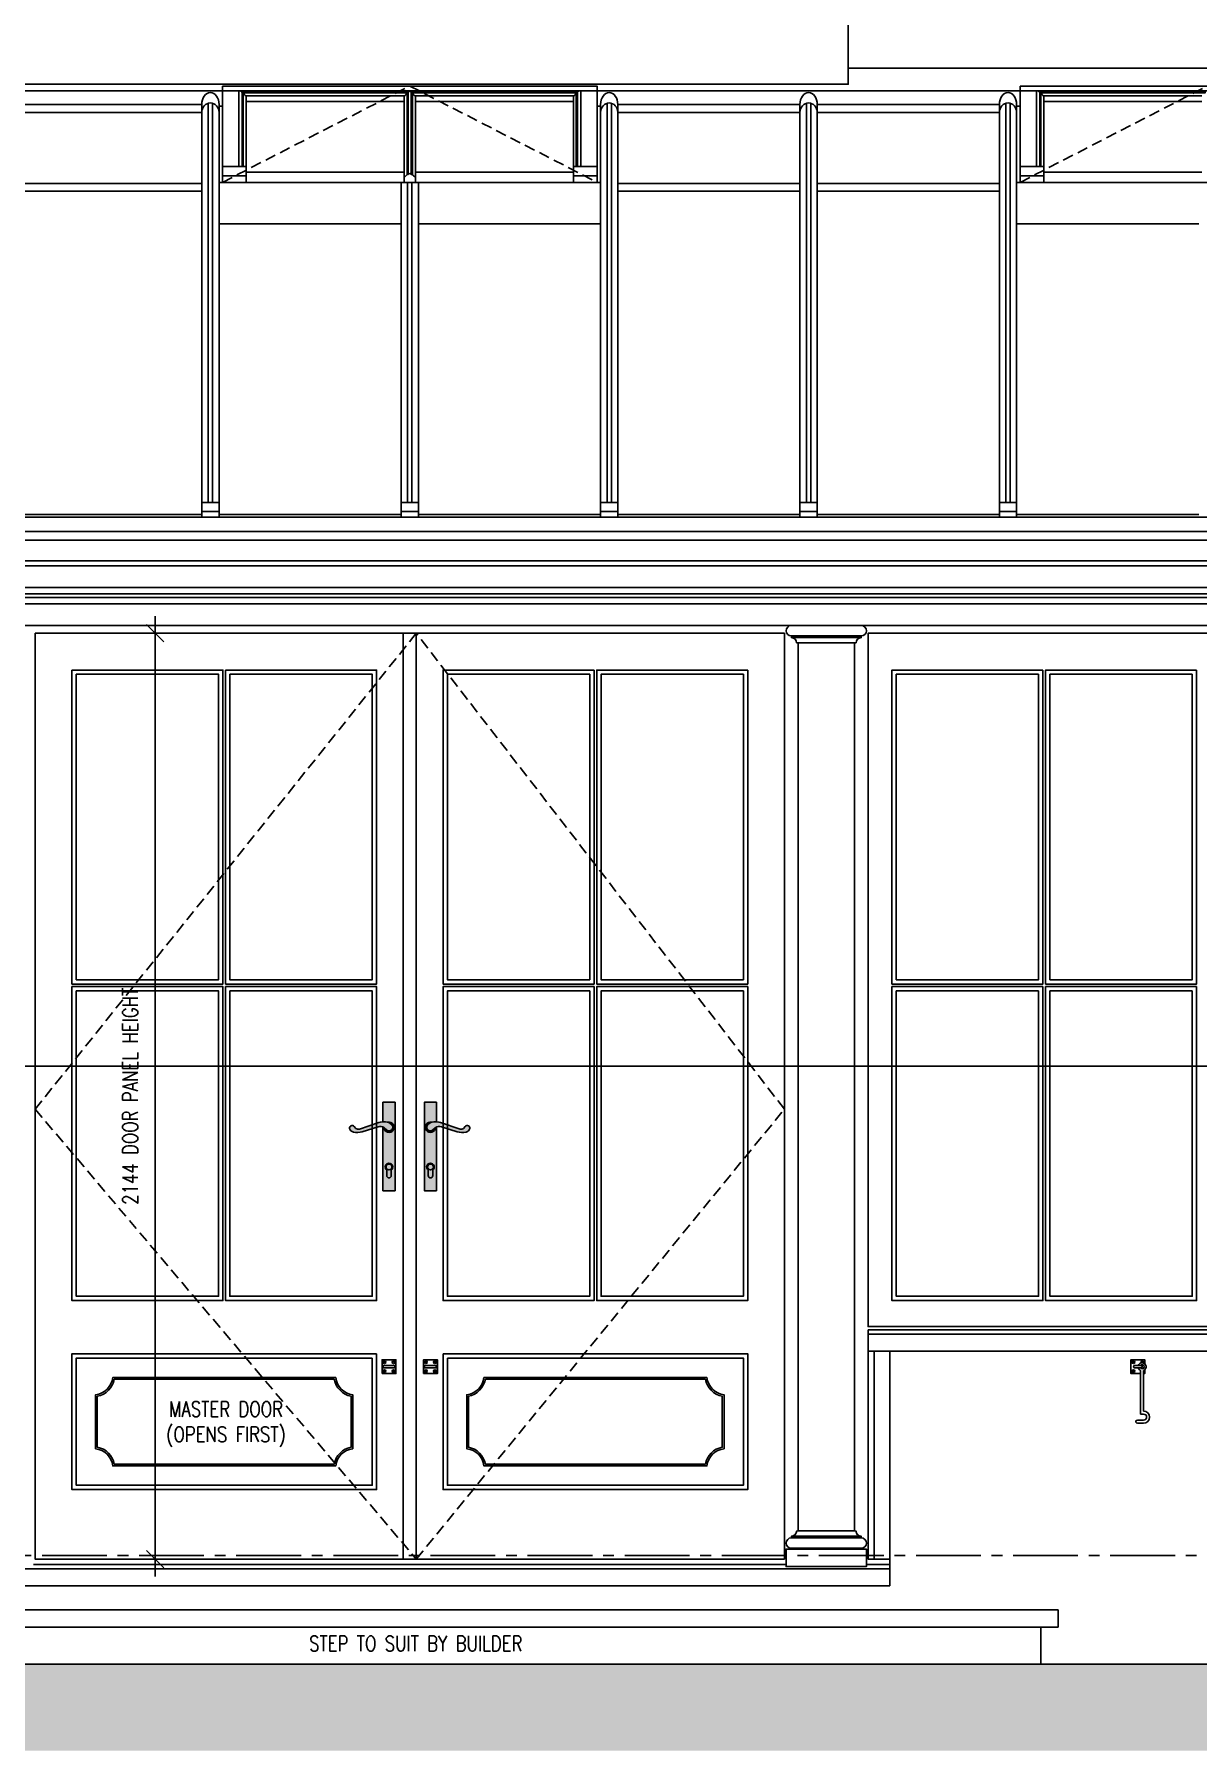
# Model space of a CAD drawing. Header units: millimetres. Extents: x -38686 to 870903, y -23218 to 232707.
# Drawn here: x 38614 to 41309, y 58030 to 62004 of the extents above; entities that cross this region are included whole.
import ezdxf

# ---------------------------------------------------------------- set-up
doc = ezdxf.new("R2010")
doc.units = ezdxf.units.MM
doc.header["$LTSCALE"] = 10
doc.header["$PDMODE"] = 35
doc.header["$PDSIZE"] = 50
doc.linetypes.add('CENTER2', pattern=[1.125, 0.75, -0.125, 0.125, -0.125])
doc.linetypes.add('HIDDEN', pattern=[0.375, 0.25, -0.125])
for name, color, linetype in [('03 - Datum', 11, 'CENTER2'), ('40 - Detail Outline', 142, 'Continuous'), ('41 - Detail', 7, 'Continuous'), ('44 - Detail Text', 7, 'Continuous')]:
    doc.layers.add(name, color=color, linetype=linetype)
doc.layers.add('MView', color=7, linetype='Continuous', plot=False)
doc.styles.add('1-20', font='romans.shx', dxfattribs={"width": 0.8, "height": 35})
doc.dimstyles.new('1-20', dxfattribs={"dimtxt": 35, "dimasz": 40, "dimexe": 40, "dimexo": 40, "dimgap": 40, "dimtad": 1, "dimdec": 0, "dimzin": 0, "dimdsep": 46, "dimtxsty": '1-20', "dimblk": 'OBLIQUE', "dimcen": 40, "dimdle": 40, "dimclrd": 251, "dimclre": 251, "dimclrt": 251, "dimadec": 0, "dimazin": 0, "dimtfac": 1, "dimtdec": 0, "dimtix": 1, "dimtmove": 1, "dimatfit": 3, "dimfxl": 1, "dimtolj": 1, "dimtzin": 0, "dimlwd": 25, "dimarcsym": 0})

# ---------------------------------------------------------------- blocks, each defined once
blk = doc.blocks.new('_Oblique')
at = {"color": 0, "linetype": 'ByBlock', "lineweight": -2}
blk.add_line((-0.5, -0.5), (0.5, 0.5), dxfattribs=at)
blk = doc.blocks.new('*D2407')
at = {"layer": '44 - Detail Text', "color": 251, "lineweight": 25, "ltscale": 10, "transparency": 16777216}
blk.add_line((38893.33165297487, 60656.82241278396), (38893.33165297487, 58433.26299828842), dxfattribs=at)
at = {"layer": '44 - Detail Text', "color": 251, "lineweight": -2, "ltscale": 10, "transparency": 16777216}
for p, q in [((38655.6025438622, 60616.82241278396), (38933.33165297487, 60616.82241278396)), ((38655.6025438622, 58473.26299828842), (38933.33165297487, 58473.26299828842))]:
    blk.add_line(p, q, dxfattribs=at)
at = {"layer": 'Defpoints', "color": 0, "ltscale": 10, "transparency": 16777216}
for p in [(38615.6025438622, 60616.82241278396), (38615.6025438622, 58473.26299828842), (38893.33165297487, 58473.26299828842)]:
    blk.add_point(p, dxfattribs=at)
at = {"layer": '44 - Detail Text', "color": 251, "lineweight": 25, "ltscale": 10, "transparency": 16777216, "xscale": 40, "yscale": 40, "zscale": 40}
for p, rotation in [((38893.33165297487, 60616.82241278396), 90), ((38893.33165297487, 58473.26299828842), 270)]:
    blk.add_blockref('_Oblique', p, dxfattribs=dict(at, rotation=rotation))
at = {"layer": '44 - Detail Text', "color": 251, "ltscale": 10, "transparency": 16777216, "insert": (38835.83165297488, 59545.04270553617), "char_height": 35, "attachment_point": 5, "rotation": 90, "style": '1-20'}
blk.add_mtext('\\A1;2144 DOOR PANEL HEIGHT', dxfattribs=at)

msp = doc.modelspace()

# ---------------------------------------------------------------- hatches: boundary and pattern name
h = msp.add_hatch()
h.set_pattern_fill('ANSI38', color=250, scale=10, style=0)
h.set_pattern_definition([(45, (-26441.78181955294, 44961.76930940721), (-22.45064030267288, 22.45064030267288), []), (135, (-26441.78181955294, 44961.76930940721), (-67.35192090801864, 22.45064030267289), [79.375, -47.625])])
h.paths.add_polyline_path([(44589.95394879265, 58229.82241278393), (34433.69082497421, 58229.82241278393), (34433.69082497421, 58029.82241278393), (44589.95394879265, 58029.82241278393)])
at = {"layer": '40 - Detail Outline', "ltscale": 10}
h = msp.add_hatch(color=159, dxfattribs=at)
h.dxf.hatch_style = 1
edge = h.paths.add_edge_path()
edge.add_line((39421.38860508904, 59485.9520399312), (39421.38860508904, 59531.2629982884))
edge.add_line((39421.38860508904, 59531.2629982884), (39449.38860508904, 59531.2629982884))
edge.add_line((39449.38860508904, 59531.2629982884), (39449.38860508904, 59326.2629982884))
edge.add_line((39449.38860508904, 59326.2629982884), (39421.38860508904, 59326.2629982884))
edge.add_line((39421.38860508904, 59326.2629982884), (39421.38860508904, 59473.55536489587))
edge.add_arc((39415.32490108257, 59459.1563121768), 15.62373916465157, 427.1631519805165, 469.49785853676)
edge.add_line((39410.11014023826, 59473.88409187442), (39373.3624678052, 59462.67060403653))
edge.add_arc((39361.9654829955, 59503.50341280193), 42.39350816368716, 257.65465561861, 285.5951311870856, ccw=False)
edge.add_arc((39354.42410985148, 59472.35418731544), 10.37631004086714, 191.9362694658623, 261.5625613627568, ccw=False)
edge.add_arc((39350.12565288089, 59471.27782961914), 5.950439230684872, 40.958187117873706, 190.356336227561, ccw=False)
edge.add_line((39354.61935409321, 59475.17839066244), (39358.87404606455, 59470.50836192549))
edge.add_arc((39364.2672468789, 59476.56976802056), 8.113399957684782, 228.3385696344232, 288.6843782233844)
edge.add_line((39366.86641285407, 59468.88396324118), (39411.82168482721, 59484.22301503954))
edge.add_arc((39422.9569657903, 59449.94207428114), 36.04410328206178, 452.4938567106592, 467.9950535451336, ccw=False)
h = msp.add_hatch(color=159, dxfattribs=at)
h.dxf.hatch_style = 1
edge = h.paths.add_edge_path()
edge.add_line((39545.39837268135, 59485.9520399312), (39545.39837268135, 59531.2629982884))
edge.add_line((39545.39837268135, 59531.2629982884), (39517.39837268135, 59531.2629982884))
edge.add_line((39517.39837268135, 59531.2629982884), (39517.39837268135, 59326.2629982884))
edge.add_line((39517.39837268135, 59326.2629982884), (39545.39837268135, 59326.2629982884))
edge.add_line((39545.39837268135, 59326.2629982884), (39545.39837268135, 59473.55536489587))
edge.add_arc((39551.46207668782, 59459.1563121768), 15.62373916465157, 70.5021414632401, 112.83684801948351, ccw=False)
edge.add_line((39556.67683753214, 59473.88409187442), (39593.4245099652, 59462.67060403653))
edge.add_arc((39604.82149477491, 59503.50341280193), 42.39350816368716, 254.4048688129144, 282.34534438139)
edge.add_arc((39612.36286791891, 59472.35418731544), 10.37631004086714, 278.4374386372432, 348.0637305341377)
edge.add_arc((39616.6613248895, 59471.27782961914), 5.950439230684872, 349.643663772439, 499.0418128821264)
edge.add_line((39612.16762367719, 59475.17839066244), (39607.91293170585, 59470.50836192549))
edge.add_arc((39602.51973089149, 59476.56976802056), 8.113399957684782, 251.3156217766155, 311.66143036557685, ccw=False)
edge.add_line((39599.92056491633, 59468.88396324118), (39554.96529294319, 59484.22301503954))
edge.add_arc((39543.83001198008, 59449.94207428114), 36.04410328206178, 72.00494645486637, 87.50614328934078)

# ---------------------------------------------------------------- linework, layer by layer
at = {"layer": '03 - Datum', "ltscale": 20}
msp.add_line((35931.60256415504, 58481.82241278393), (43035.60252356934, 58481.82241278393), dxfattribs=at)
at = {"layer": '40 - Detail Outline', "color": 252, "ltscale": 10}
for p, q in [((35749.40256415494, 61872.72948925951), (43217.80252356944, 61872.72948925951)), ((38579.60254386219, 61841.21751524591), (39001.60254386219, 61841.21751524591)), ((39016.60254386219, 61844.04594841733), (39016.60254386219, 60919.93790280614)), ((39026.60254386219, 61844.04594841733), (39026.60254386219, 60919.93790280614)), ((39041.60254386219, 61837.14653055809), (39049.59727038676, 61837.14653055809)), ((39925.60254386219, 61837.14653055809), (39917.6078173376, 61837.14653055809)), ((39940.60254386219, 61844.04594841733), (39940.60254386219, 60919.93790280614)), ((39950.60254386219, 61844.04594841733), (39950.60254386219, 60919.93790280614)), ((39965.60254386219, 61841.21751524591), (40387.60254386219, 61841.21751524591)), ((40402.60254386219, 61844.04594841733), (40402.60254386219, 60919.93790280614)), ((40412.60254386219, 61844.04594841733), (40412.60254386219, 60919.93790280614)), ((40427.60254386219, 61841.21751524591), (40849.60254386219, 61841.21751524591)), ((40864.60254386219, 61844.04594841733), (40864.60254386219, 60919.93790280614)), ((40874.60254386219, 61844.04594841733), (40874.60254386219, 60919.93790280614)), ((40889.60254386219, 61837.14653055809), (40897.59727038676, 61837.14653055809)), ((39478.60254386219, 61660.89393728813), (39478.60254386219, 60919.93790280614)), ((39488.60254386219, 61660.89393728813), (39488.60254386219, 60919.93790280614)), ((43423.83537197098, 60772.78289403477), (35543.36971575339, 60772.78289403477)), ((43330.60252356938, 60707.82241278392), (35636.60256415499, 60707.82241278392)), ((43307.60250327652, 60684.82241278392), (35651.72410640013, 60684.82241278392)), ((40367.60254386219, 60606.82241278393), (40529.60254386219, 60606.82241278393)), ((40513.60254386219, 60594.82241278393), (40383.60254386219, 60594.82241278393)), ((41721.60254386219, 59003.96067232767), (40545.60254386137, 59003.96067232767)), ((40513.60254386219, 58538.88632984318), (40383.60254386219, 58538.88632984318)), ((40541.60254386219, 58496.38632984318), (40355.60254386219, 58496.38632984318)), ((40367.60254386219, 58526.38632984318), (40529.60254386219, 58526.38632984319)), ((40529.60254386219, 58522.38632984318), (40367.60254386219, 58522.38632984318)), ((40355.60254386219, 58460.9606723277), (38611.60254386219, 58460.9606723277)), ((40595.60254386219, 58460.9606723277), (40541.60254386219, 58460.9606723277))]:
    msp.add_line(p, q, dxfattribs=at)
at = {"layer": '40 - Detail Outline', "color": 9, "ltscale": 10}
for p, q in [((39001.60254386219, 61841.21751524591), (39001.60254386219, 60885.82555919366)), ((39041.60254386219, 61841.21751524591), (39041.60254386219, 60885.82555919366)), ((39925.60254386219, 61841.21751524591), (39925.60254386219, 60885.82555919366)), ((39965.60254386219, 61841.21751524591), (39965.60254386219, 60885.82555919366)), ((40387.60254386219, 61841.21751524591), (40387.60254386219, 60885.82555919366)), ((40427.60254386219, 61841.21751524591), (40427.60254386219, 60885.82555919366)), ((40849.60254386219, 61841.21751524591), (40849.60254386219, 60885.82555919366)), ((40889.60254386219, 61841.21751524591), (40889.60254386219, 60885.82555919366)), ((38579.60254386219, 61822.54394885682), (39001.60254386219, 61822.54394885682)), ((39965.60254386219, 61822.54394885682), (40387.60254386219, 61822.54394885682)), ((40427.60254386219, 61822.54394885682), (40849.60254386219, 61822.54394885682)), ((39049.59727038676, 61675.84831720944), (39104.59727038676, 61675.84831720944)), ((39862.6078173376, 61675.84831720944), (39917.6078173376, 61675.84831720944)), ((40897.59727038676, 61675.84831720944), (40952.59727038676, 61675.84831720944)), ((39049.59727038676, 61660.89393728813), (39041.60254386265, 61660.89393728813)), ((39463.60254386219, 61660.89393728813), (39463.60254386219, 60885.82555919366)), ((39503.60254386219, 61660.89393728813), (39503.60254386219, 60885.82555919366)), ((39917.6078173376, 61660.89393728813), (39925.60254386182, 61660.89393728813)), ((40897.59727038676, 61660.89393728813), (40889.60254386265, 61660.89393728813)), ((39041.60254386219, 60919.93790280614), (39001.60254386219, 60919.93790280614)), ((39503.60254386219, 60919.93790280614), (39463.60254386219, 60919.93790280614)), ((39965.60254386219, 60919.93790280614), (39925.60254386219, 60919.93790280614)), ((40427.60254386219, 60919.93790280614), (40387.60254386219, 60919.93790280614)), ((40889.60254386219, 60919.93790280614), (40849.60254386219, 60919.93790280614)), ((39041.60254386219, 60898.81990779495), (39001.60254386219, 60898.81990779495)), ((39041.60254386219, 60885.82555919366), (39001.60254386219, 60885.82555919366)), ((39503.60254386219, 60898.81990779495), (39463.60254386219, 60898.81990779495)), ((39503.60254386219, 60885.82555919366), (39463.60254386219, 60885.82555919366)), ((39965.60254386219, 60898.81990779495), (39925.60254386219, 60898.81990779495)), ((39965.60254386219, 60885.82555919366), (39925.60254386219, 60885.82555919366)), ((40427.60254386219, 60898.81990779495), (40387.60254386219, 60898.81990779495)), ((40427.60254386219, 60885.82555919366), (40387.60254386219, 60885.82555919366)), ((40889.60254386219, 60898.81990779495), (40849.60254386219, 60898.81990779495)), ((40889.60254386219, 60885.82555919366), (40849.60254386219, 60885.82555919366)), ((35542.82061419301, 60784.7119951963), (43424.38447353136, 60784.7119951963)), ((40529.60254386219, 60610.82241278393), (40367.60254386219, 60610.82241278393)), ((43374.28893054626, 58994.18307847012), (40545.60254386137, 58994.18307847012)), ((40367.60254386219, 58498.38632984318), (40529.60254386219, 58498.38632984318)), ((40595.60254386219, 58451.18307847013), (38371.60254386219, 58451.18307847013))]:
    msp.add_line(p, q, dxfattribs=at)
at = {"layer": '40 - Detail Outline', "color": 9}
for p, q in [((39104.59727038676, 61848.43620303947), (39470.60254386219, 61848.43620303947)), ((39496.60254386219, 61848.43620303947), (39862.6078173376, 61848.43620303947)), ((40952.59727038676, 61848.43620303947), (41318.60254386219, 61848.43620303947))]:
    msp.add_line(p, q, dxfattribs=at)
at = {"layer": '40 - Detail Outline', "color": 251, "ltscale": 10}
for p, q in [((39477.31763868174, 61867.74339780868), (39477.31763868174, 61679.21072004692)), ((39480.13844224706, 61868.59162980005), (39480.13844224706, 61679.21072004695)), ((39487.06664547732, 61868.59162980005), (39487.06664547732, 61679.21072004695)), ((39489.88744904252, 61867.74339780879), (39489.88744904252, 61679.21072004692)), ((43330.60252356938, 60699.82241278392), (35636.60256415499, 60699.82241278392)), ((39468.60254386219, 60616.82241278393), (39468.60254386219, 58473.2629982884)), ((40559.60254386137, 58954.82241278392), (40559.60254386137, 58473.2629982884))]:
    msp.add_line(p, q, dxfattribs=at)
at = {"layer": '40 - Detail Outline', "color": 250, "ltscale": 10}
for p, q in [((39104.59727038676, 61684.49131943328), (39470.60254386219, 61684.49131943328)), ((39496.60254386219, 61684.49131943328), (39862.6078173376, 61684.49131943328)), ((40952.59727038676, 61684.49131943328), (41318.60254386219, 61684.49131943328)), ((38579.60254386219, 61658.39925608975), (39001.60254386219, 61658.39925608975)), ((38579.60254386219, 61640.39925608975), (39001.60254386219, 61640.39925608975)), ((39965.60254386219, 61658.39925608975), (40387.60254386219, 61658.39925608975)), ((39965.60254386219, 61640.39925608975), (40387.60254386219, 61640.39925608975)), ((40427.60254386219, 61658.39925608975), (40849.60254386219, 61658.39925608975)), ((40427.60254386219, 61640.39925608975), (40849.60254386219, 61640.39925608975)), ((39041.60254386219, 61564.548367867), (39463.60254386219, 61564.548367867)), ((39503.60254386219, 61564.548367867), (39925.60254386219, 61564.548367867)), ((40889.60254386219, 61564.548367867), (41311.60254386219, 61564.548367867)), ((38579.60254386219, 60891.67380087903), (39001.60254386219, 60891.67380087903)), ((39041.60254386219, 60891.67380087903), (39463.60254386219, 60891.67380087903)), ((39503.60254386219, 60891.67380087903), (39925.60254386219, 60891.67380087903)), ((39965.60254386219, 60891.67380087903), (40387.60254386219, 60891.67380087903)), ((40427.60254386219, 60891.67380087903), (40849.60254386219, 60891.67380087903)), ((40889.60254386219, 60891.67380087903), (41311.60254386219, 60891.67380087903))]:
    msp.add_line(p, q, dxfattribs=at)
at = {"layer": '40 - Detail Outline', "color": 7, "ltscale": 10}
for p, q in [((35749.40256415485, 60885.60936932375), (43217.80252356952, 60885.60936932375)), ((43483.47745224109, 60832.61357624677), (35483.72763548329, 60832.61357624677)), ((43345.7101975735, 60722.82241278391), (35621.49489015088, 60722.82241278391)), ((43277.60254386219, 60634.82241278393), (35689.60254386219, 60634.82241278393))]:
    msp.add_line(p, q, dxfattribs=at)
at = {"layer": '40 - Detail Outline', "ltscale": 10}
msp.add_line((35483.60254386219, 60852.80080440677), (43483.60254386219, 60852.80080440677), dxfattribs=at)
at = {"layer": '40 - Detail Outline', "color": 4, "ltscale": 10}
msp.add_line((34433.69082497421, 58229.82241278393), (44589.95394879265, 58229.82241278393), dxfattribs=at)
at = {"layer": '40 - Detail Outline', "color": 250, "ltscale": 10}
msp.add_lwpolyline([(40499.60254386219, 61887.91360168892), (40499.60254386219, 62204.82241278393), (41269.60254386219, 62204.82241278393), (41269.60254386219, 65175.82241278393)], dxfattribs=at)
at = {"layer": '40 - Detail Outline', "color": 7, "ltscale": 10}
msp.add_lwpolyline([(35749.40256415495, 61925.13934031299), (38492.60254386219, 61925.13934031299), (38492.60254386219, 61887.91360168891), (40499.60254386219, 61887.91360168891), (40499.60254386219, 61925.13934031299), (43217.80252356942, 61925.13934031299)], dxfattribs=at)
for points in [[(39049.59727038676, 61883.91595997622), (39917.6078173376, 61883.91595997622), (39917.6078173376, 61660.89393728813), (39049.59727038676, 61660.89393728813)], [(40897.59727038676, 61883.91595997622), (41765.6078173376, 61883.91595997622), (41765.6078173376, 61660.89393728813), (40897.59727038676, 61660.89393728813)], [(39104.59727038676, 61697.32203210496), (39049.59727038676, 61697.32203210496), (39049.59727038676, 61660.89393728813), (39104.59727038676, 61660.89393728813)], [(39917.6078173376, 61660.89393728813), (39862.6078173376, 61660.89393728813), (39862.6078173376, 61697.32203210496), (39917.6078173376, 61697.32203210496)], [(40952.59727038676, 61697.32203210496), (40897.59727038676, 61697.32203210496), (40897.59727038676, 61660.89393728813), (40952.59727038676, 61660.89393728813)], [(38615.60254386219, 60616.82241278393), (39498.60254386219, 60616.82241278393), (39498.60254386219, 58473.2629982884), (38615.60254386219, 58473.2629982884)], [(40351.60254386219, 60616.82241278393), (39498.60254386219, 60616.82241278393), (39498.60254386219, 58473.2629982884), (40351.60254386219, 58473.2629982884)], [(41717.60254386219, 59011.74807029941), (40545.60254386137, 59011.74807029941), (40545.60254386137, 60616.82241278393), (41717.60254386219, 60616.82241278393)]]:
    msp.add_lwpolyline(points, close=True, dxfattribs=at)
at = {"layer": '40 - Detail Outline', "color": 251, "linetype": 'HIDDEN', "ltscale": 10}
for points in [[(39049.59727038676, 61660.89393728813), (39483.60254386213, 61883.91595997622), (39917.6078173376, 61660.89393728813)], [(40897.59727038676, 61660.89393728813), (41331.60254386213, 61883.91595997622), (41765.6078173376, 61660.89393728813)], [(39498.60254386219, 60616.82241278393), (38615.60254386219, 59515.04270553617), (39498.60254386219, 58473.2629982884), (40351.60254386219, 59515.04270553617), (39498.60254386219, 60616.82241278393)]]:
    msp.add_lwpolyline(points, dxfattribs=at)
at = {"layer": '40 - Detail Outline', "color": 252, "ltscale": 10}
for points in [[(39087.59727038676, 61697.32203210496), (39087.59727038676, 61872.74356234531), (39879.6078173376, 61872.74356234531), (39879.6078173376, 61697.32203210496)], [(40935.59727038676, 61697.32203210496), (40935.59727038676, 61872.74356234531), (41727.6078173376, 61872.74356234531), (41727.6078173376, 61697.32203210496)], [(40545.60254386137, 58954.82241278392), (40545.60254386137, 58473.2629982884), (40595.60254386219, 58473.2629982884)]]:
    msp.add_lwpolyline(points, dxfattribs=at)
for points in [[(39091.59727038664, 61871.77540561477, -0.4312967242533661), (39095.06137200189, 61868.59162980004), (39097.88217556709, 61867.74339780857, 0.2293663225715099), (39104.59727038676, 61860.93336177156)], [(39875.60781733772, 61871.77540561477, 0.4312967242576537), (39872.14371572247, 61868.5916298001), (39869.32291215727, 61867.74339780901, -0.2293663225639773), (39862.6078173376, 61860.93336177156)], [(40939.59727038664, 61871.77540561477, -0.4312967242533661), (40943.06137200189, 61868.59162980004), (40945.88217556709, 61867.74339780857, 0.2293663225715099), (40952.59727038676, 61860.93336177156)]]:
    msp.add_lwpolyline(points, format="xyb", dxfattribs=at)
at = {"layer": '40 - Detail Outline', "color": 9, "ltscale": 10}
msp.add_lwpolyline([(39470.60254386219, 61674.18746018258), (39470.60254386219, 61860.93336177159, 0.2293663225664483), (39477.31763868174, 61867.7433978087), (39480.13844224694, 61868.59162980005, -0.9999999999999999), (39487.06664547732, 61868.59162980005), (39489.88744904252, 61867.74339780879, 0.2293663225677894), (39496.60254386219, 61860.93336177156), (39496.60254386219, 61674.18746018258)], format="xyb", dxfattribs=at)
at = {"layer": '40 - Detail Outline', "color": 251, "ltscale": 10}
for points in [[(39095.06137200189, 61697.32203210496), (39095.06137200189, 61868.59162980005), (39480.13844224703, 61868.59162980008)], [(39097.88217556709, 61697.32203210496), (39097.88217556709, 61867.74339780868), (39477.31763868236, 61867.74339780889)], [(39487.06664547732, 61868.59162980008), (39872.14371572247, 61868.5916298001), (39872.14371572247, 61697.32203210496)], [(39489.88744904207, 61867.74339780892), (39869.32291215715, 61867.74339780913), (39869.32291215715, 61697.32203210496)], [(40943.06137200189, 61697.32203210496), (40943.06137200189, 61868.59162980005), (41328.13844224703, 61868.59162980008)], [(40945.88217556709, 61697.32203210496), (40945.88217556709, 61867.74339780868), (41325.31763868236, 61867.74339780889)], [(39421.38860508904, 59485.9520399312), (39421.38860508904, 59531.2629982884), (39449.38860508904, 59531.2629982884), (39449.38860508904, 59326.2629982884), (39421.38860508904, 59326.2629982884), (39421.38860508904, 59473.55536489587)], [(39545.39837268135, 59485.9520399312), (39545.39837268135, 59531.2629982884), (39517.39837268135, 59531.2629982884), (39517.39837268135, 59326.2629982884), (39545.39837268135, 59326.2629982884), (39545.39837268135, 59473.55536489587)]]:
    msp.add_lwpolyline(points, dxfattribs=at)
at = {"layer": '40 - Detail Outline', "color": 9, "ltscale": 10}
for points in [[(39104.59727038676, 61697.32203210496), (39104.59727038676, 61860.93336177156), (39470.60254386219, 61860.93336177156)], [(39496.60254386219, 61860.93336177156), (39862.6078173376, 61860.93336177156), (39862.6078173376, 61689.72198403213)], [(40952.59727038676, 61697.32203210496), (40952.59727038676, 61860.93336177156), (41318.60254386219, 61860.93336177156)]]:
    msp.add_lwpolyline(points, dxfattribs=at)
at = {"layer": '40 - Detail Outline', "color": 252, "ltscale": 10}
msp.add_lwpolyline([(39477.31763868174, 61679.21072004692, -0.3326412547905641), (39470.60254386219, 61674.18746018258), (39470.60254386219, 61660.89393728813), (39496.60254386219, 61660.89393728813), (39496.60254386219, 61674.18746018258, -0.3326412547905641), (39489.88744904252, 61679.21072004692), (39487.06664547732, 61679.21072004695, 0.577350269186781), (39480.13844224706, 61679.21072004695)], format="xyb", close=True, dxfattribs=at)
at = {"layer": '40 - Detail Outline', "color": 7, "ltscale": 10}
msp.add_lwpolyline([(40367.60254386219, 60634.82241278393), (40529.60254386219, 60634.82241278393, -0.9999999999999999), (40529.60254386219, 60610.82241278393), (40529.60254386219, 60606.82241278393, 0.4142135623731394), (40517.60254386219, 60594.82241278393), (40513.60254386219, 60594.82241278393), (40513.60254386219, 58538.88632984318), (40517.60254386219, 58538.38632984318, 0.4142135623733171), (40529.60254386219, 58526.38632984318), (40529.60254386219, 58522.38632984318, -0.9999999999999999), (40529.60254386219, 58498.38632984318), (40529.60254386219, 58497.38632984318), (40541.60254386219, 58496.38632984318), (40541.60254386219, 58455.88632984318), (40355.60254386219, 58455.88632984318), (40355.60254386219, 58496.38632984318), (40367.60254386219, 58497.38632984318), (40367.60254386219, 58498.38632984318, -0.9999999999999999), (40367.60254386219, 58522.38632984318), (40367.60254386219, 58526.38632984318, 0.4142135623733171), (40379.60254386219, 58538.38632984318), (40383.60254386219, 58538.88632984318), (40383.60254386219, 60594.82241278393), (40379.60254386219, 60594.82241278393, 0.4142135623731394), (40367.60254386219, 60606.82241278393), (40367.60254386219, 60610.82241278393, -0.9999999999999999)], format="xyb", close=True, dxfattribs=at)
at = {"layer": '40 - Detail Outline', "color": 251, "ltscale": 10}
for points in [[(38700.60254386219, 60531.82241278393), (39050.60254386219, 60531.82241278393), (39050.60254386219, 59804.78524154165), (38700.60254386219, 59804.78524154165)], [(39056.60254386219, 60531.82241278393), (39406.60254386219, 60531.82241278393), (39406.60254386219, 59804.78524154165), (39056.60254386219, 59804.78524154165)], [(39910.60254386219, 60531.82241278393), (39560.60254386219, 60531.82241278393), (39560.60254386219, 59804.78524154165), (39910.60254386219, 59804.78524154165)], [(40266.60254386219, 60531.82241278393), (39916.60254386219, 60531.82241278393), (39916.60254386219, 59804.78524154165), (40266.60254386219, 59804.78524154165)], [(40950.60254386219, 60531.82241278393), (40600.60254386219, 60531.82241278393), (40600.60254386219, 59804.78524154165), (40950.60254386219, 59804.78524154165)], [(41306.60254386219, 60531.82241278393), (40956.60254386219, 60531.82241278393), (40956.60254386219, 59804.78524154165), (41306.60254386219, 59804.78524154165)], [(38700.60254386219, 59798.78524154165), (39050.60254386219, 59798.78524154165), (39050.60254386219, 59071.74807029941), (38700.60254386219, 59071.74807029941)], [(39056.60254386219, 59798.78524154165), (39406.60254386219, 59798.78524154165), (39406.60254386219, 59071.74807029941), (39056.60254386219, 59071.74807029941)], [(39910.60254386219, 59798.78524154165), (39560.60254386219, 59798.78524154165), (39560.60254386219, 59071.74807029941), (39910.60254386219, 59071.74807029941)], [(40266.60254386219, 59798.78524154165), (39916.60254386219, 59798.78524154165), (39916.60254386219, 59071.74807029941), (40266.60254386219, 59071.74807029941)], [(40950.60254386219, 59798.78524154165), (40600.60254386219, 59798.78524154165), (40600.60254386219, 59071.74807029941), (40950.60254386219, 59071.74807029941)], [(41306.60254386219, 59798.78524154165), (40956.60254386219, 59798.78524154165), (40956.60254386219, 59071.74807029941), (41306.60254386219, 59071.74807029941)], [(39406.60254386219, 58948.74807029939), (38700.60254386219, 58948.74807029939), (38700.60254386219, 58634.2629982884), (39406.60254386219, 58634.2629982884)], [(39560.60254386219, 58948.74807029939), (40266.60254386219, 58948.74807029939), (40266.60254386219, 58634.2629982884), (39560.60254386219, 58634.2629982884)]]:
    msp.add_lwpolyline(points, close=True, dxfattribs=at)
at = {"layer": '40 - Detail Outline', "color": 252, "ltscale": 10}
for points in [[(38710.60254386219, 60521.82241278393), (39040.60254386219, 60521.82241278393), (39040.60254386219, 59814.78524154165), (38710.60254386219, 59814.78524154165)], [(39066.60254386219, 60521.82241278393), (39396.60254386219, 60521.82241278393), (39396.60254386219, 59814.78524154165), (39066.60254386219, 59814.78524154165)], [(39900.60254386219, 60521.82241278393), (39570.60254386219, 60521.82241278393), (39570.60254386219, 59814.78524154165), (39900.60254386219, 59814.78524154165)], [(40256.60254386219, 60521.82241278393), (39926.60254386219, 60521.82241278393), (39926.60254386219, 59814.78524154165), (40256.60254386219, 59814.78524154165)], [(40940.60254386219, 60521.82241278393), (40610.60254386219, 60521.82241278393), (40610.60254386219, 59814.78524154165), (40940.60254386219, 59814.78524154165)], [(41296.60254386219, 60521.82241278393), (40966.60254386219, 60521.82241278393), (40966.60254386219, 59814.78524154165), (41296.60254386219, 59814.78524154165)], [(38710.60254386219, 59788.78524154165), (39040.60254386219, 59788.78524154165), (39040.60254386219, 59081.74807029941), (38710.60254386219, 59081.74807029941)], [(39066.60254386219, 59788.78524154165), (39396.60254386219, 59788.78524154165), (39396.60254386219, 59081.74807029941), (39066.60254386219, 59081.74807029941)], [(39900.60254386219, 59788.78524154165), (39570.60254386219, 59788.78524154165), (39570.60254386219, 59081.74807029941), (39900.60254386219, 59081.74807029941)], [(40256.60254386219, 59788.78524154165), (39926.60254386219, 59788.78524154165), (39926.60254386219, 59081.74807029941), (40256.60254386219, 59081.74807029941)], [(40940.60254386219, 59788.78524154165), (40610.60254386219, 59788.78524154165), (40610.60254386219, 59081.74807029941), (40940.60254386219, 59081.74807029941)], [(41296.60254386219, 59788.78524154165), (40966.60254386219, 59788.78524154165), (40966.60254386219, 59081.74807029941), (41296.60254386219, 59081.74807029941)], [(39396.60254386219, 58938.74807029939), (38710.60254386219, 58938.74807029939), (38710.60254386219, 58644.2629982884), (39396.60254386219, 58644.2629982884)], [(39570.60254386219, 58938.74807029939), (40256.60254386219, 58938.74807029939), (40256.60254386219, 58644.2629982884), (39570.60254386219, 58644.2629982884)]]:
    msp.add_lwpolyline(points, close=True, dxfattribs=at)
at = {"layer": '40 - Detail Outline', "color": 251, "ltscale": 10}
for points in [[(39441.28975192297, 59479.48829821586, -0.986499361197596), (39429.65884854745, 59466.87959926307), (39424.04992385799, 59472.11683697533, 0.2375249694410496), (39410.11014023826, 59473.88409187442), (39373.3624678052, 59462.67060403653, -0.1225209293588014), (39352.90159994866, 59462.09018353232, -0.313506995008743), (39344.27215371592, 59470.208121919, -0.7631630934125474), (39354.61935409321, 59475.17839066244), (39358.87404606455, 59470.50836192549, 0.2695670547014759), (39366.86641285407, 59468.88396324118), (39411.82168482721, 59484.22301503954, -0.1081830521783395), (39427.16389745845, 59485.73982710653, -0.1877372309962027)], [(39525.49722584743, 59479.48829821586, 0.986499361197596), (39537.12812922294, 59466.87959926307), (39542.73705391241, 59472.11683697533, -0.2375249694410496), (39556.67683753214, 59473.88409187442), (39593.4245099652, 59462.67060403653, 0.1225209293588014), (39613.88537782175, 59462.09018353232, 0.313506995008743), (39622.51482405448, 59470.208121919, 0.7631630934125474), (39612.16762367719, 59475.17839066244), (39607.91293170585, 59470.50836192549, -0.2695670547014759), (39599.92056491633, 59468.88396324118), (39554.96529294319, 59484.22301503954, 0.1081830521783395), (39539.62308031194, 59485.73982710653, 0.1877372309962027)], [(39440.63860508904, 59361.2629982884, -0.9999999999999999), (39430.13860508904, 59361.2629982884), (39430.13860508904, 59374.2629982884, -2.999999999999272), (39440.63860508904, 59374.2629982884)], [(39526.14837268135, 59361.2629982884, 0.9999999999999999), (39536.64837268135, 59361.2629982884), (39536.64837268135, 59374.2629982884, 2.999999999999272), (39526.14837268135, 59374.2629982884)], [(39311.88118431219, 58893.74807029939), (38795.32390341218, 58893.74807029939, -0.3503971393344432), (38755.60254386219, 58854.0267107494), (38755.60254386219, 58728.98435783839, -0.3503971393344434), (38795.32390341218, 58689.2629982884), (39311.88118431219, 58689.2629982884, -0.3503971393344434), (39351.60254386219, 58728.98435783839), (39351.60254386219, 58854.0267107494, -0.3503971393344435)], [(39655.32390341218, 58893.74807029939), (40171.88118431219, 58893.74807029939, 0.3503971393344432), (40211.60254386219, 58854.0267107494), (40211.60254386219, 58728.98435783839, 0.3503971393344434), (40171.88118431219, 58689.2629982884), (39655.32390341218, 58689.2629982884, 0.3503971393344434), (39615.60254386219, 58728.98435783839), (39615.60254386219, 58854.0267107494, 0.3503971393344435)]]:
    msp.add_lwpolyline(points, format="xyb", close=True, dxfattribs=at)
at = {"layer": '40 - Detail Outline', "ltscale": 10}
for points in [[(43335.60254386219, 58954.82241278392), (40545.60254386137, 58954.82241278392), (40545.60254386137, 59003.96067232767)], [(38371.60254386219, 58954.82241278392), (38371.60254386219, 58411.82241278392), (40595.60254386219, 58411.82241278392), (40595.60254386219, 58954.82241278392)]]:
    msp.add_lwpolyline(points, dxfattribs=at)
at = {"layer": '40 - Detail Outline', "color": 250, "ltscale": 10}
for points in [[(39308.43616554703, 58889.74807029939), (38798.76892217735, 58889.74807029939, -0.3097066096717572), (38759.60254386219, 58850.58169198423), (38759.60254386219, 58732.42937660356, -0.3097066096717572), (38798.76892217735, 58693.2629982884), (39308.43616554703, 58693.2629982884, -0.3097066096717921), (39347.60254386219, 58732.42937660356), (39347.60254386219, 58850.58169198423, -0.309706609671792)], [(39658.76892217735, 58889.74807029939), (40168.43616554703, 58889.74807029939, 0.3097066096717572), (40207.60254386219, 58850.58169198423), (40207.60254386219, 58732.42937660356, 0.3097066096717572), (40168.43616554703, 58693.2629982884), (39658.76892217735, 58693.2629982884, 0.3097066096717921), (39619.60254386219, 58732.42937660356), (39619.60254386219, 58850.58169198423, 0.309706609671792)]]:
    msp.add_lwpolyline(points, format="xyb", close=True, dxfattribs=at)
at = {"layer": '40 - Detail Outline', "color": 5, "ltscale": 10}
for points in [[(37981.60254386219, 58355.82241278393), (40985.60254386219, 58355.82241278393), (40985.60254386219, 58315.82241278393), (37981.60254386219, 58315.82241278393)], [(38021.60254386219, 58229.82241278393), (40945.60254386219, 58229.82241278392), (40945.60254386219, 58315.82241278392), (38021.60254386219, 58315.82241278393)]]:
    msp.add_lwpolyline(points, close=True, dxfattribs=at)
at = {"layer": '40 - Detail Outline', "color": 251, "ltscale": 10}
for centre in [(39435.38860508904, 59381.2629982884), (39531.39837268135, 59381.2629982884)]:
    msp.add_circle(centre, 6.75, dxfattribs=at)
for centre, radius, start, end in [((39435.38860508904, 59473.2629982884), 12, 183.5279068532798, 104.832554048872), ((39435.38860508904, 59473.2629982884), 9.25, 204.9568886756454, 72.6555694297145), ((39531.39837268135, 59473.2629982884), 12, 75.167445951128, 356.4720931467202), ((39531.39837268135, 59473.2629982884), 9.25, 107.3444305702855, 335.0431113243546)]:
    msp.add_arc(centre, radius, start, end, dxfattribs=at)
at = {"layer": '40 - Detail Outline', "color": 9, "ltscale": 10}
for centre, major_axis, ratio in [((39021.60254386219, 61841.21751524591), (0, -27.37953454297167), 0.7304726078747019), ((39021.60254386219, 61822.54394885682), (0, -22.20716965546671), 0.9006100421751235), ((39945.60254386219, 61841.21751524591), (0, -27.37953454297167), 0.7304726078747019), ((39945.60254386219, 61822.54394885682), (0, -22.20716965546671), 0.9006100421751235), ((40407.60254386219, 61841.21751524591), (0, -27.37953454297167), 0.7304726078747019), ((40407.60254386219, 61822.54394885682), (0, -22.20716965546671), 0.9006100421751235), ((40869.60254386219, 61841.21751524591), (0, -27.37953454297167), 0.7304726078747019), ((40869.60254386219, 61822.54394885682), (0, -22.20716965546671), 0.9006100421751235)]:
    msp.add_ellipse(centre, major_axis=major_axis, ratio=ratio, start_param=1.570796326794897, end_param=4.71238898038469, dxfattribs=at)
at = {"layer": '41 - Detail', "color": 251}
for p, q in [((41178.0415707666, 58921.32241278392), (41163.0415707666, 58921.32241278392)), ((41178.0415707666, 58916.32241278392), (41163.0415707666, 58916.32241278392)), ((41176.7915707666, 58809.07241278392), (41176.7915707666, 58910.26014088915)), ((41183.7915707666, 58816.07241278392), (41183.7915707666, 58910.26014088914)), ((41183.7915707666, 58795.07241278392), (41169.2915707666, 58795.07241278392)), ((41183.7915707666, 58788.07241278392), (41169.2915707666, 58788.07241278392)), ((41183.7915707666, 58809.07241278392), (41176.7915707666, 58809.07241278392))]:
    msp.add_line(p, q, dxfattribs=at)
for points in [[(39419.38860508904, 58902.82241278392), (39451.38860508904, 58902.82241278392), (39451.38860508904, 58934.82241278392), (39419.38860508904, 58934.82241278392)], [(39515.39837268135, 58902.82241278392), (39547.39837268135, 58902.82241278392), (39547.39837268135, 58934.82241278392), (39515.39837268135, 58934.82241278392)], [(39421.88860508904, 58915.82241278392), (39448.88860508904, 58915.82241278392), (39448.88860508904, 58921.82241278392), (39421.88860508904, 58921.82241278392)], [(39517.89837268135, 58915.82241278392), (39544.89837268135, 58915.82241278392), (39544.89837268135, 58921.82241278392), (39517.89837268135, 58921.82241278392)]]:
    msp.add_lwpolyline(points, close=True, dxfattribs=at)
for points in [[(41176.7915707666, 58902.82241278392), (41154.5415707666, 58902.82241278392), (41154.5415707666, 58934.82241278392), (41186.5415707666, 58934.82241278392), (41186.5415707666, 58925.64150363241)], [(41186.5415707666, 58912.00332193542), (41186.5415707666, 58902.82241278392), (41183.7915707666, 58902.82241278392)]]:
    msp.add_lwpolyline(points, dxfattribs=at)
for centre, radius in [((39424.88860508904, 58929.32241278392), 3.25), ((39424.88860508904, 58929.32241278392), 2), ((39445.88860508904, 58929.32241278392), 3.25), ((39445.88860508904, 58929.32241278392), 2), ((39520.89837268135, 58929.32241278392), 3.25), ((39520.89837268135, 58929.32241278392), 2), ((39541.89837268135, 58929.32241278392), 3.25), ((39541.89837268135, 58929.32241278392), 2), ((41160.0415707666, 58929.32241278392), 3.25), ((41160.0415707666, 58929.32241278392), 2), ((39424.88860508904, 58908.32241278392), 3.25), ((39424.88860508904, 58908.32241278392), 2), ((39445.88860508904, 58908.32241278392), 3.25), ((39445.88860508904, 58908.32241278392), 2), ((39520.89837268135, 58908.32241278392), 3.25), ((39520.89837268135, 58908.32241278392), 2), ((39541.89837268135, 58908.32241278392), 3.25), ((39541.89837268135, 58908.32241278392), 2), ((41160.0415707666, 58908.32241278392), 3.25), ((41160.0415707666, 58908.32241278392), 2)]:
    msp.add_circle(centre, radius, dxfattribs=at)
for centre, radius, start, end in [((41181.0415707666, 58929.32241278392), 3.25, 324.3543408884897, 207.474425550973), ((41181.0415707666, 58929.32241278392), 2, 311.9143539949196, 219.914412445989), ((41163.0415707666, 58918.82241278392), 2.5, 90, 270), ((41163.0415707666, 58918.82241278392), 2.5, 90, 270), ((41180.2915707666, 58918.82241278392), 9.25, 292.2332717979083, 164.3196498654111), ((41180.2915707666, 58918.82241278392), 9.25, 195.6803501345889, 247.7667282020917), ((41180.2915707666, 58918.82241278392), 4.75, 211.7568638592604, 148.2431361407397), ((41178.0415707666, 58918.82241278392), 2.5, 270, 90), ((41181.0415707666, 58908.32241278392), 3.25, 327.7957724961071, 35.64565911151026), ((41183.7915707666, 58802.07241278392), 14, 270, 90), ((41169.2915707666, 58791.57241278392), 3.499999999999986, 90, 270), ((41183.7915707666, 58802.07241278392), 7, 270, 90)]:
    msp.add_arc(centre, radius, start, end, dxfattribs=at)
at = {"layer": 'MView', "ltscale": 20}
msp.add_line((34433.69082497421, 59614.82241278393), (44589.95394879265, 59614.82241278393), dxfattribs=at)

# ---------------------------------------------------------------- texts
at = {"layer": '40 - Detail Outline', "color": 251, "ltscale": 10, "char_height": 35, "width": 576.0088994596153, "attachment_point": 9, "style": '1-20'}
for s, insert in [('\\pxqc;MASTER DOOR\\P(OPENS FIRST)', (39345.84962687839, 58733.0287162012)), ('\\pxqc;STEP TO SUIT BY BUILDER', (39785.57333838654, 58260.4107338594))]:
    msp.add_mtext(s, dxfattribs=dict(at, insert=insert))

# ---------------------------------------------------------------- dimensions: what is measured, and where the dimension line sits
at = {"layer": '44 - Detail Text', "color": 251, "ltscale": 10}
dim = msp.add_linear_dim(base=(38893.33165297487, 58473.26299828842), p1=(38615.60254386219, 60616.82241278393), p2=(38615.60254386219, 58473.2629982884), angle=90, dimstyle='1-20', override={"dimpost": ' DOOR PANEL HEIGHT'}, dxfattribs=at)
dim.commit()
dim.dimension.update_dxf_attribs({"geometry": '*D2407', "text_midpoint": (38835.83165297488, 59545.04270553617)})

doc.saveas('drawing.dxf')
